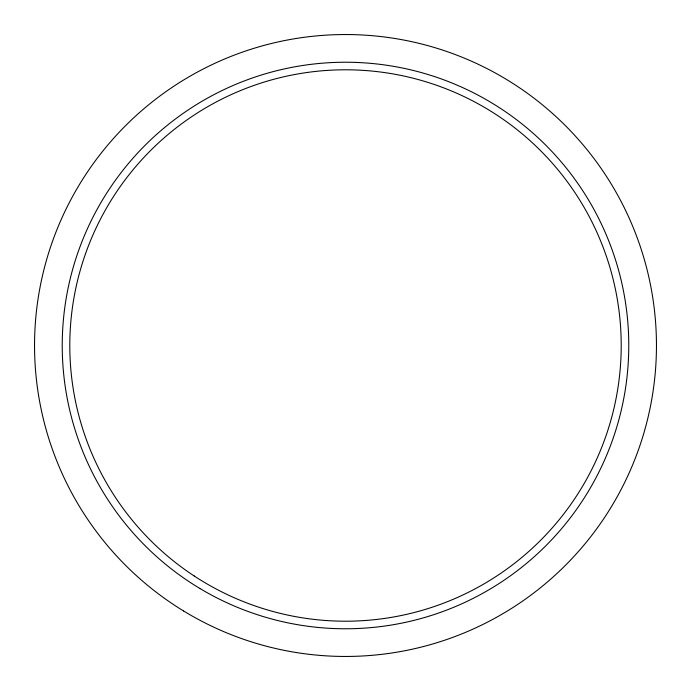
<?xml version="1.0" encoding="UTF-8"?>
<svg xmlns="http://www.w3.org/2000/svg" width="691" height="691" viewBox="0 0 691 691"><rect width="100%" height="100%" fill="white"/><g stroke="black" fill="none" stroke-linecap="round" stroke-linejoin="round"><path stroke-width="1.04" d="M183.521 610.93A310.95 310.95 0 0 0 656.364 353.066A310.95 310.95 0 0 0 196.615 72.503A310.95 310.95 0 0 0 183.521 610.93M194.24 576.009A275.709 275.709 0 0 0 620.76 361.238A275.709 275.709 0 0 0 221.5 99.254A275.709 275.709 0 0 0 194.24 576.009M199.803 588.421A283.258 283.258 0 0 0 628.724 350.216A283.258 283.258 0 0 0 207.974 97.863A283.258 283.258 0 0 0 199.803 588.421"/></g></svg>
